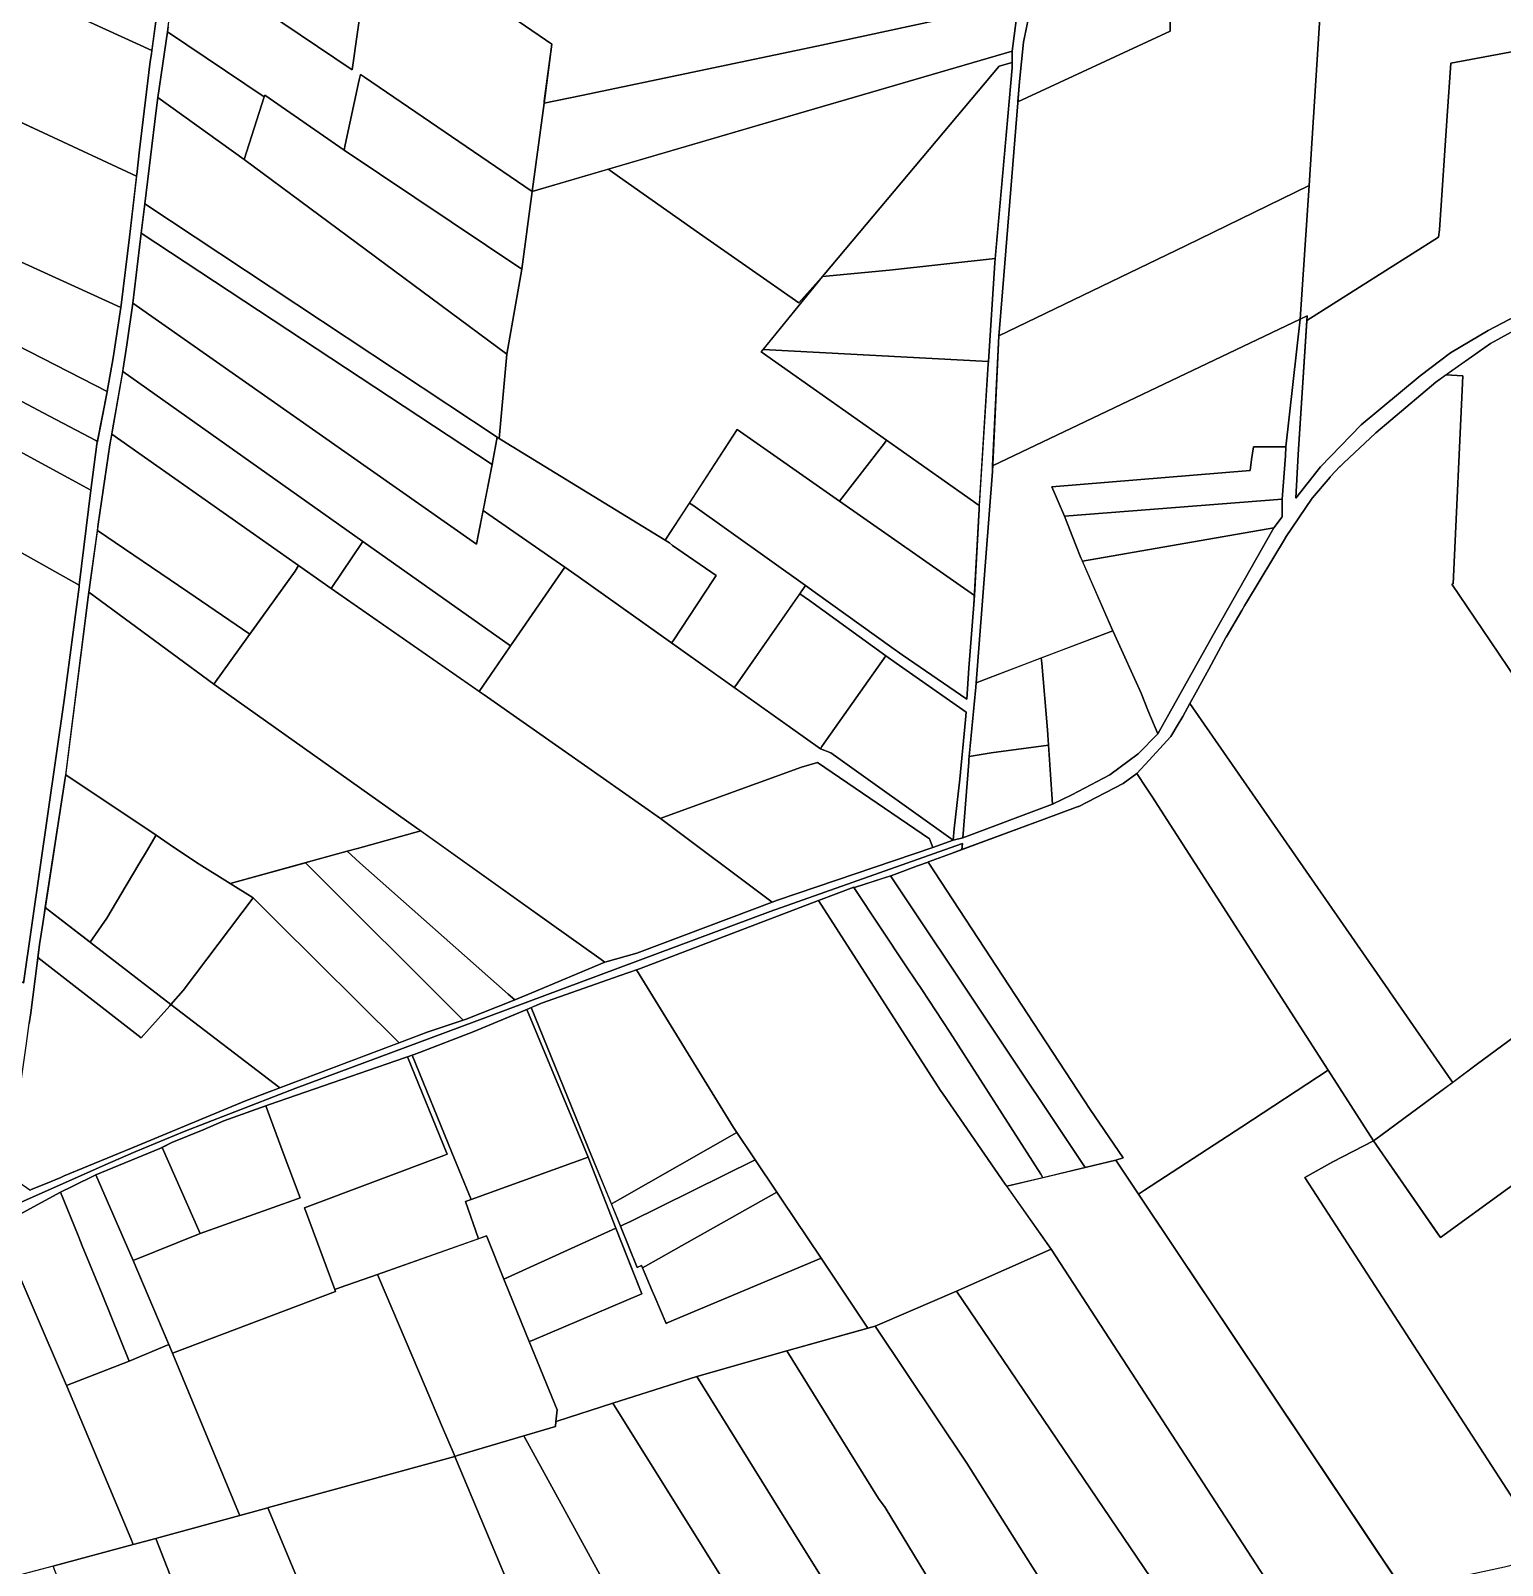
# Model space of a CAD drawing. Header units: metres. Extents: x 3 to 1005126, y 39 to 4383651.
# Drawn here: x 492503 to 493134, y 4372196 to 4372854 of the extents above; entities that cross this region are included whole.
import ezdxf

# ---------------------------------------------------------------- set-up
doc = ezdxf.new("R2010")
doc.units = ezdxf.units.M
doc.header["$MEASUREMENT"] = 0
doc.layers.add('TM_Llucmajor', color=7, linetype='Continuous')

msp = doc.modelspace()

# ---------------------------------------------------------------- linework, layer by layer
at = {"layer": 'TM_Llucmajor', "linetype": 'Continuous', "flags": 128}
for points in [[(493166.77, 4372849.85), (493112.36, 4372839.67), (493110.83, 4372817.16), (493107.48, 4372768.17), (493107.09, 4372765.01), (493050.59, 4372729.36), (493050.71, 4372731.37), (493047.75, 4372729.9), (493051.6, 4372787.22), (493053.45, 4372816.46), (493057.73, 4372883.91), (493060.17, 4372922.24), (493061.82, 4372952.52), (493062.1, 4372965.94), (493066.02, 4372968.91), (493088.25, 4372983.32), (493088.25, 4372983.32), (493089.02, 4372983.82), (493106.04, 4372973.77), (493145.15, 4372950.68)], [(492500.39, 4372445.23), (492517.9, 4372566.59), (492524.21, 4372615.16), (492524.29, 4372615.83), (492529.21, 4372656.59), (492531.88, 4372676.36), (492531.96, 4372676.96), (492536.22, 4372698.7), (492536.26, 4372698.94), (492538.81, 4372713.34), (492542.19, 4372734.97), (492542.34, 4372735.94), (492545.86, 4372765.04), (492548.94, 4372791.97), (492550.14, 4372802.54), (492554.76, 4372840.35), (492555.22, 4372843.72), (492557.84, 4372862.76)], [(492932.5, 4372864.82), (492929.08, 4372848.63), (492927.41, 4372831.87), (492926.68, 4372822.66), (492920.78, 4372748.65), (492918.86, 4372725.88), (492918.63, 4372722.8), (492915.8, 4372664.65), (492912.98, 4372627.72), (492908.77, 4372572.05), (492905.76, 4372541.05), (492905.71, 4372540.02), (492903.14, 4372507.57), (492899.01, 4372506.52), (492899.39, 4372511.43), (492901.8, 4372532.61), (492904.34, 4372558.16), (492904.54, 4372561.38), (492874.57, 4372582.48), (492870.17, 4372585.57), (492837.33, 4372609.24), (492833.27, 4372612.17), (492835.72, 4372615.67), (492839.83, 4372612.71), (492872.64, 4372589.07), (492877.06, 4372586.03), (492904.87, 4372566.92), (492905.67, 4372580.32), (492907.88, 4372607.57), (492910.1, 4372648.47), (492914, 4372710.69), (492914.1, 4372711.75), (492916.83, 4372754.08), (492924.22, 4372837.68), (492924.22, 4372838.94), (492924.22, 4372839.92), (492924.22, 4372844.83), (492927.07, 4372865.63)], [(492562.41, 4372855.24), (492562.11, 4372853.18), (492557.93, 4372824.94), (492557.25, 4372819.4), (492552.44, 4372779.41), (492550.9, 4372766.74), (492547.29, 4372736.77), (492544.68, 4372718.94), (492543.2, 4372708.8), (492538.62, 4372682.5), (492537.48, 4372675.98), (492532.48, 4372641.94), (492528.14, 4372610.76), (492518.29, 4372533.03), (492509.22, 4372474.44), (492507.66, 4372464.37), (492507.45, 4372462.85), (492506.26, 4372453.71), (492503.5, 4372432.42), (492502.87, 4372427.96)], [(493143.31, 4372732.85), (493128.43, 4372725.01), (493112.24, 4372715.46), (493099.29, 4372705.66), (493073.87, 4372684.61), (493056.47, 4372666.64), (493045.95, 4372653.15), (493046.94, 4372671.81), (493050.59, 4372729.36), (493107.09, 4372765.01), (493107.48, 4372768.17), (493107.48, 4372768.17), (493110.83, 4372817.16), (493112.36, 4372839.67), (493166.77, 4372849.85)], [(493150.11, 4372730.96), (493132.51, 4372721.14), (493129.44, 4372719.45), (493105.93, 4372702.92), (493080.18, 4372681.14), (493080.06, 4372681.03), (493066.51, 4372668.35), (493064.88, 4372666.8), (493064.8, 4372666.72), (493060.79, 4372662.38), (493060.61, 4372662.15), (493053.03, 4372653.28), (493052.89, 4372653.12), (493041.49, 4372636.23), (493041.42, 4372636.13), (493024.73, 4372608.42), (493024.06, 4372607.28), (493022.72, 4372605), (493015.99, 4372593.58), (493015.89, 4372593.35), (493008.54, 4372579.88), (493003.14, 4372569.95), (493000.52, 4372565.15), (492997.43, 4372559.47), (492997.07, 4372558.81), (492995.52, 4372556.31), (492992.3, 4372551.01), (492992.17, 4372550.84), (492983.04, 4372540.84), (492977.72, 4372535.1), (492971.94, 4372530.82), (492971.82, 4372530.77), (492952.82, 4372520.99), (492952.6, 4372520.92), (492938.07, 4372515.55), (492902.74, 4372502.47), (492902.95, 4372505.14), (492902.57, 4372505), (492820.49, 4372475.98), (492699.8, 4372430.97), (492617.21, 4372400.11), (492569.28, 4372381.54), (492548.6, 4372373.07), (492537.75, 4372368.27), (492491.75, 4372347.91)], [(492503.12, 4372356.42), (492503.5, 4372356.57), (492503.72, 4372356.66), (492509.86, 4372359.21), (492516.38, 4372361.91), (492517.86, 4372362.52), (492549.17, 4372375.49), (492595.61, 4372394.73), (492605.74, 4372398.57), (492673.52, 4372424.19), (492690.17, 4372429.76), (492710.82, 4372437.94), (492718.41, 4372441.11), (492749.64, 4372454.2), (492763.34, 4372458.08), (492823.65, 4372480.78), (492890.34, 4372503.32), (492899.01, 4372506.52), (492903.14, 4372507.57), (492941.59, 4372521.98), (492949.93, 4372525.95), (492966.12, 4372534.53), (492978.35, 4372543.6), (492986.68, 4372552.18), (493011.57, 4372596.62), (493036.48, 4372640.38), (493040, 4372645.12), (493040, 4372652.69), (493041.45, 4372671.24), (493041.6, 4372675.23), (493047.75, 4372729.9), (493050.71, 4372731.37), (493046.94, 4372671.81), (493045.95, 4372653.15), (493056.47, 4372666.64), (493073.87, 4372684.61), (493099.29, 4372705.66), (493112.24, 4372715.46), (493128.43, 4372725.01), (493143.31, 4372732.85)], [(493187.92, 4372457.98), (493123.29, 4372410.14), (493113.16, 4372402.65), (493112.36, 4372403.8), (493086.25, 4372441.47), (493085.62, 4372442.38), (493000.52, 4372565.15), (493003.14, 4372569.95), (493008.54, 4372579.88), (493015.89, 4372593.35), (493015.99, 4372593.58), (493022.72, 4372605), (493024.06, 4372607.28), (493024.73, 4372608.42), (493041.42, 4372636.13), (493041.49, 4372636.23), (493052.89, 4372653.12), (493053.03, 4372653.28), (493060.61, 4372662.15), (493060.79, 4372662.38), (493064.8, 4372666.72), (493064.88, 4372666.8), (493066.51, 4372668.35), (493080.06, 4372681.03), (493080.18, 4372681.14), (493105.93, 4372702.92), (493110.28, 4372705.97), (493117.51, 4372705.64), (493113.4, 4372616.48), (493112.86, 4372616.25), (493129.24, 4372591.94), (493140.79, 4372574.8)], [(492491.75, 4372347.91), (492537.75, 4372368.27), (492548.6, 4372373.07), (492569.28, 4372381.54), (492617.21, 4372400.11), (492699.8, 4372430.97), (492820.49, 4372475.98), (492902.57, 4372505), (492902.95, 4372505.14), (492902.74, 4372502.47), (492897.9, 4372500.68), (492888.46, 4372497.19), (492888.28, 4372497.12), (492883.69, 4372495.44), (492873.85, 4372491.79), (492873.13, 4372491.57), (492872.94, 4372491.51), (492872.63, 4372491.41), (492856.72, 4372486.28), (492856.43, 4372486.17), (492856.35, 4372486.3), (492841.22, 4372480.62), (492764.45, 4372451.39), (492755.78, 4372448.36), (492750.87, 4372446.64), (492722.51, 4372436.63), (492717.19, 4372434.4), (492693.19, 4372424.34), (492670.22, 4372415.5), (492667.83, 4372414.61), (492605.94, 4372393.16), (492586.31, 4372386.23), (492577.49, 4372382.34), (492564.05, 4372376.92), (492558.87, 4372374.25), (492531.39, 4372363.03), (492521.26, 4372358.02), (492516.24, 4372355.57), (492491.86, 4372342.3)], [(493154.85, 4372199.73), (493049.79, 4372361.86), (493061.78, 4372368.53), (493079.27, 4372377.57), (493107.92, 4372336.09), (493107.92, 4372336.09), (493165.44, 4372377.92)]]:
    msp.add_lwpolyline(points, dxfattribs=at)
for points in [[(492461.8, 4372831.78), (492419.95, 4372851.29), (492383.75, 4372868.17), (492382.9, 4372868.57), (492383.26, 4372869.72), (492395.06, 4372907.02), (492408.08, 4372948.21), (492410.13, 4372947.26), (492559.82, 4372877.15), (492557.84, 4372862.76), (492555.41, 4372845.08), (492484.59, 4372877.58), (492483.45, 4372874.81), (492465.11, 4372830.24), (492461.8, 4372831.78)], [(492641.38, 4372836.76), (492566.6, 4372887.31), (492566.87, 4372889.21), (492567.23, 4372891.83), (492571.49, 4372922.48), (492575.59, 4372951.93), (492650.25, 4372900.55), (492641.38, 4372836.76)], [(492654.58, 4372926.06), (492655.11, 4372930.27), (492655.27, 4372930.16), (492730.67, 4372876.82), (492730.9, 4372876.66), (492729.15, 4372863.38), (492834.45, 4372877.96), (492852.74, 4372879.85), (492935.77, 4372891.12), (492931.99, 4372876.15), (492929.47, 4372866.15), (492927.07, 4372865.63), (492922.93, 4372864.74), (492840.53, 4372846.96), (492739.65, 4372825.88), (492723.58, 4372822.52), (492723.7, 4372823.39), (492726.96, 4372847.76), (492687.6, 4372874.84), (492650.25, 4372900.55), (492651.48, 4372907.83), (492654.58, 4372926.06)], [(492992.07, 4372853.42), (492992.39, 4372889.34), (492997.63, 4372891.99), (493036.71, 4372911.69), (493060.17, 4372922.24), (493057.89, 4372886.35), (493057.73, 4372883.91), (493053.45, 4372816.46), (493051.6, 4372787.22), (492998.6, 4372761.37), (492918.63, 4372722.8), (492918.86, 4372725.88), (492920.78, 4372748.65), (492926.68, 4372822.66), (492926.71, 4372823.11), (492992.07, 4372853.42)], [(492603.63, 4372825.17), (492562.11, 4372853.18), (492562.41, 4372855.24), (492566.6, 4372887.31), (492641.38, 4372836.76), (492650.25, 4372900.55), (492687.6, 4372874.84), (492726.96, 4372847.76), (492723.58, 4372822.52), (492718.5, 4372784.62), (492646.65, 4372833.64), (492644.85, 4372834.87), (492644.33, 4372832.48), (492638.33, 4372804.61), (492637.85, 4372802.35), (492603.87, 4372825.91), (492603.63, 4372825.17)], [(492926.71, 4372823.11), (492927.41, 4372831.87), (492929.08, 4372848.63), (492931.71, 4372861.11), (492992.39, 4372889.34), (492992.07, 4372853.42), (492926.71, 4372823.11)], [(492483.45, 4372874.81), (492484.59, 4372877.58), (492555.41, 4372845.08), (492555.22, 4372843.72), (492554.76, 4372840.35), (492550.14, 4372802.54), (492548.94, 4372791.97), (492548.85, 4372791.19), (492509, 4372809.77), (492465.11, 4372830.24), (492483.45, 4372874.81)], [(492927.07, 4372865.63), (492924.22, 4372844.83), (492832.71, 4372818.05), (492718.5, 4372784.62), (492723.58, 4372822.52), (492739.65, 4372825.88), (492840.53, 4372846.96), (492922.93, 4372864.74), (492927.07, 4372865.63)], [(492595, 4372798.42), (492557.93, 4372824.94), (492562.11, 4372853.18), (492603.63, 4372825.17), (492595, 4372798.42)], [(492924.22, 4372839.92), (492918.65, 4372838.43), (492843.69, 4372749.04), (492832.8, 4372736.86), (492790.27, 4372766.7), (492755.9, 4372790.82), (492751.91, 4372793.61), (492751.13, 4372794.17), (492832.71, 4372818.05), (492924.22, 4372844.83), (492924.22, 4372839.92)], [(492714.04, 4372751.34), (492637.85, 4372802.35), (492638.33, 4372804.61), (492644.33, 4372832.48), (492644.85, 4372834.87), (492646.65, 4372833.64), (492718.5, 4372784.62), (492714.04, 4372751.34)], [(492843.69, 4372749.04), (492918.65, 4372838.43), (492924.22, 4372839.92), (492924.22, 4372838.94), (492924.22, 4372837.68), (492916.99, 4372755.94), (492871.76, 4372750.97), (492842.9, 4372748.15), (492843.69, 4372749.04)], [(492704.31, 4372678.67), (492552.44, 4372779.41), (492557.25, 4372819.4), (492557.93, 4372824.94), (492595, 4372798.42), (492707.64, 4372714.87), (492704.31, 4372678.67)], [(492707.64, 4372714.87), (492595, 4372798.42), (492603.63, 4372825.17), (492603.87, 4372825.91), (492637.85, 4372802.35), (492714.04, 4372751.34), (492707.64, 4372714.87)], [(492548.85, 4372791.19), (492545.86, 4372765.04), (492542.34, 4372735.94), (492542.19, 4372734.97), (492487.83, 4372759.62), (492467.09, 4372769.01), (492470.45, 4372776.03), (492472.42, 4372779.98), (492491.3, 4372817.66), (492491.45, 4372817.96), (492509, 4372809.77), (492548.85, 4372791.19)], [(492536.26, 4372698.94), (492385.96, 4372776), (492386.94, 4372777.86), (492402.45, 4372812.97), (492441.02, 4372792.02), (492470.45, 4372776.03), (492467.09, 4372769.01), (492487.83, 4372759.62), (492542.19, 4372734.97), (492538.81, 4372713.34), (492536.26, 4372698.94)], [(492816.61, 4372715.86), (492870.44, 4372678), (492869.53, 4372676.72), (492850.19, 4372651.86), (492806.39, 4372682.62), (492775.52, 4372635.12), (492707.33, 4372676.82), (492704.31, 4372678.67), (492707.64, 4372714.87), (492714.04, 4372751.34), (492718.5, 4372784.62), (492751.13, 4372794.17), (492751.91, 4372793.61), (492755.9, 4372790.82), (492790.27, 4372766.7), (492832.8, 4372736.86), (492842.9, 4372748.15), (492816.61, 4372715.86)], [(493047.75, 4372729.9), (492915.91, 4372666.95), (492918.63, 4372722.8), (492998.6, 4372761.37), (493051.6, 4372787.22), (493047.75, 4372729.9)], [(492369.07, 4372704.74), (492353.58, 4372713.84), (492363.64, 4372733.54), (492385.96, 4372776), (492536.26, 4372698.94), (492536.22, 4372698.7), (492532.07, 4372677.51), (492531.4, 4372677.87), (492508.86, 4372689.81), (492464.09, 4372713.51), (492460.99, 4372715.15), (492436.37, 4372665.19), (492369.07, 4372704.74)], [(492701.32, 4372667.65), (492550.9, 4372766.74), (492552.44, 4372779.41), (492703.43, 4372679.25), (492701.32, 4372667.65)], [(492547.29, 4372736.77), (492550.9, 4372766.74), (492701.32, 4372667.65), (492695.38, 4372637.22), (492694.63, 4372633.38), (492547.29, 4372736.77)], [(492914.1, 4372711.75), (492817.5, 4372716.95), (492842.9, 4372748.15), (492871.76, 4372750.97), (492916.99, 4372755.94), (492916.83, 4372754.08), (492914.1, 4372711.75)], [(493214.14, 4372650.73), (493230.27, 4372616.06), (493229.02, 4372615.39), (493142.06, 4372572.58), (493140.79, 4372574.8), (493129.24, 4372591.94), (493112.86, 4372616.25), (493113.4, 4372616.48), (493117.51, 4372705.64), (493110.28, 4372705.97), (493129.44, 4372719.45), (493132.51, 4372721.14), (493150.11, 4372730.96), (493161.3, 4372737.2), (493167.21, 4372742.68), (493173.28, 4372738.12), (493171.74, 4372632.23), (493213.63, 4372652.02), (493214.14, 4372650.73)], [(492543.2, 4372708.8), (492544.68, 4372718.94), (492547.29, 4372736.77), (492694.63, 4372633.38), (492695.38, 4372637.22), (492697.47, 4372647.91), (492699.95, 4372646.11), (492732.49, 4372623.62), (492710.18, 4372591.21), (492709.18, 4372589.77), (492645.89, 4372634.57), (492542.97, 4372707.46), (492543.2, 4372708.8)], [(492915.8, 4372664.65), (492915.91, 4372666.95), (493047.75, 4372729.9), (493041.6, 4372675.23), (493027.77, 4372675.19), (493026.92, 4372669.74), (493026.36, 4372664.97), (492941.25, 4372657.99), (492946.69, 4372645.45), (492951.61, 4372633.02), (492953.79, 4372627.53), (492966.91, 4372597.53), (492967.44, 4372596.33), (492908.92, 4372574.01), (492912.98, 4372627.72), (492915.8, 4372664.65)], [(492910.2, 4372650.03), (492816.61, 4372715.86), (492817.5, 4372716.95), (492914.1, 4372711.75), (492914, 4372710.69), (492910.2, 4372650.03)], [(492531.4, 4372677.87), (492532.07, 4372677.51), (492531.96, 4372676.96), (492531.88, 4372676.36), (492529.21, 4372656.59), (492470.76, 4372688.33), (492455.92, 4372697.04), (492452.92, 4372698.77), (492460.99, 4372715.15), (492464.09, 4372713.51), (492508.86, 4372689.81), (492531.4, 4372677.87)], [(492645.89, 4372634.57), (492632.36, 4372614.48), (492538.3, 4372680.67), (492538.62, 4372682.5), (492542.97, 4372707.46), (492645.89, 4372634.57)], [(492524.29, 4372615.83), (492436.37, 4372665.19), (492452.92, 4372698.77), (492455.92, 4372697.04), (492470.76, 4372688.33), (492529.21, 4372656.59), (492524.29, 4372615.83)], [(492570.91, 4372613.01), (492532.11, 4372639.3), (492532.48, 4372641.94), (492537.48, 4372675.98), (492538.3, 4372680.67), (492618.35, 4372624.34), (492616.87, 4372621.89), (492597.48, 4372594.82), (492570.91, 4372613.01)], [(492701.32, 4372667.65), (492703.43, 4372679.25), (492704.31, 4372678.67), (492707.33, 4372676.82), (492777.34, 4372634.01), (492778.68, 4372632.9), (492797.35, 4372619.98), (492796.26, 4372618.31), (492779, 4372592), (492778.27, 4372591.08), (492738.23, 4372619.53), (492732.49, 4372623.62), (492699.95, 4372646.11), (492697.47, 4372647.91), (492701.32, 4372667.65)], [(492905.67, 4372580.32), (492904.87, 4372566.92), (492877.06, 4372586.03), (492872.64, 4372589.07), (492839.83, 4372612.71), (492835.72, 4372615.67), (492787.39, 4372650.17), (492785.89, 4372651.08), (492806.39, 4372682.62), (492850.19, 4372651.86), (492908.09, 4372611.45), (492907.88, 4372607.57), (492905.67, 4372580.32)], [(492869.53, 4372676.72), (492870.44, 4372678), (492910.2, 4372650.03), (492910.1, 4372648.47), (492908.09, 4372611.45), (492850.19, 4372651.86), (492869.53, 4372676.72)], [(493040, 4372652.69), (493021.75, 4372651.27), (492946.69, 4372645.45), (492941.25, 4372657.99), (493026.36, 4372664.97), (493026.92, 4372669.74), (493027.77, 4372675.19), (493041.6, 4372675.23), (493041.45, 4372671.24), (493040, 4372652.69)], [(492500.39, 4372445.23), (492475.51, 4372462.96), (492475.26, 4372463.13), (492471.37, 4372465.91), (492461.56, 4372472.9), (492458.8, 4372474.86), (492445.68, 4372484.21), (492434.25, 4372492.36), (492431.42, 4372494.37), (492427.16, 4372497.41), (492427.17, 4372497.57), (492432.06, 4372587.97), (492436.13, 4372664.71), (492436.37, 4372665.19), (492524.29, 4372615.83), (492524.21, 4372615.16), (492517.9, 4372566.59), (492500.39, 4372445.23)], [(492805.81, 4372572.89), (492805.13, 4372571.98), (492778.27, 4372591.08), (492779, 4372592), (492796.26, 4372618.31), (492797.35, 4372619.98), (492778.68, 4372632.9), (492777.34, 4372634.01), (492775.52, 4372635.12), (492785.89, 4372651.08), (492787.39, 4372650.17), (492835.72, 4372615.67), (492807.49, 4372575.33), (492805.81, 4372572.89)], [(493036.48, 4372640.38), (492954.38, 4372626.18), (492953.79, 4372627.53), (492951.61, 4372633.02), (492946.69, 4372645.45), (493021.75, 4372651.27), (493040, 4372652.69), (493040, 4372645.12), (493036.48, 4372640.38)], [(492582.01, 4372573.38), (492528.42, 4372612.8), (492532.11, 4372639.3), (492570.91, 4372613.01), (492597.48, 4372594.82), (492596.64, 4372593.64), (492582.01, 4372573.38)], [(493036.48, 4372640.38), (493011.57, 4372596.62), (492986.68, 4372552.18), (492982.48, 4372562.25), (492979.66, 4372569.55), (492968.25, 4372594.46), (492966.91, 4372597.53), (492954.38, 4372626.18), (493036.48, 4372640.38)], [(492709.18, 4372589.77), (492695.73, 4372570.27), (492632.36, 4372614.48), (492645.89, 4372634.57), (492709.18, 4372589.77)], [(492821.41, 4372479.94), (492763.34, 4372458.08), (492749.64, 4372454.2), (492747.07, 4372456.03), (492726.72, 4372470.54), (492668.98, 4372511.69), (492584.06, 4372571.92), (492582.01, 4372573.38), (492596.64, 4372593.64), (492616.87, 4372621.89), (492618.35, 4372624.34), (492632.36, 4372614.48), (492697.86, 4372568.78), (492732.78, 4372544.33), (492773.5, 4372515.86), (492821.41, 4372479.94)], [(492846.52, 4372543.9), (492899.01, 4372506.52), (492890.34, 4372503.32), (492888.88, 4372507.06), (492840.83, 4372539.79), (492833.98, 4372537.75), (492774.46, 4372516.21), (492773.5, 4372515.86), (492732.78, 4372544.33), (492697.86, 4372568.78), (492695.73, 4372570.27), (492710.18, 4372591.21), (492732.49, 4372623.62), (492738.23, 4372619.53), (492842.1, 4372545.71), (492846.52, 4372543.9)], [(492582.01, 4372573.38), (492584.06, 4372571.92), (492668.98, 4372511.69), (492670.71, 4372510.46), (492643.67, 4372503.01), (492639.12, 4372501.75), (492622.64, 4372497.21), (492590.59, 4372488.37), (492589.05, 4372487.94), (492574.56, 4372496.96), (492563.28, 4372504.53), (492562.79, 4372504.86), (492557.21, 4372508.6), (492518.48, 4372534.56), (492528.14, 4372610.76), (492528.42, 4372612.8), (492582.01, 4372573.38)], [(492805.81, 4372572.89), (492807.49, 4372575.33), (492833.27, 4372612.17), (492837.33, 4372609.24), (492870.17, 4372585.57), (492844.73, 4372549.58), (492842.65, 4372546.65), (492842.1, 4372545.71), (492805.13, 4372571.98), (492805.81, 4372572.89)], [(492939.4, 4372553.84), (492936.94, 4372582.47), (492936.77, 4372584.63), (492967.44, 4372596.33), (492968.25, 4372594.46), (492979.66, 4372569.55), (492982.48, 4372562.25), (492986.68, 4372552.18), (492978.35, 4372543.6), (492966.12, 4372534.53), (492949.93, 4372525.95), (492941.59, 4372521.98), (492939.4, 4372553.84)], [(492842.65, 4372546.65), (492844.73, 4372549.58), (492870.17, 4372585.57), (492874.57, 4372582.48), (492904.54, 4372561.38), (492904.34, 4372558.16), (492901.8, 4372532.61), (492899.39, 4372511.43), (492899.01, 4372506.52), (492846.52, 4372543.9), (492842.1, 4372545.71), (492842.65, 4372546.65)], [(492939.86, 4372547.22), (492915.31, 4372543.96), (492905.89, 4372542.36), (492908.77, 4372572.05), (492908.92, 4372574.01), (492936.77, 4372584.63), (492936.94, 4372582.47), (492939.4, 4372553.84), (492939.86, 4372547.22)], [(493082.36, 4372379.85), (493079.27, 4372377.57), (493059.75, 4372407.84), (492984.24, 4372525.33), (492981.88, 4372528.81), (492977.72, 4372535.1), (492983.04, 4372540.84), (492992.17, 4372550.84), (492992.3, 4372551.01), (492995.52, 4372556.31), (492997.07, 4372558.81), (492997.43, 4372559.47), (493000.52, 4372565.15), (493085.62, 4372442.38), (493086.25, 4372441.47), (493112.36, 4372403.8), (493113.16, 4372402.65), (493108.07, 4372398.88), (493082.36, 4372379.85)], [(492905.71, 4372540.02), (492905.76, 4372541.05), (492905.89, 4372542.36), (492915.31, 4372543.96), (492939.86, 4372547.22), (492941.59, 4372521.98), (492903.14, 4372507.57), (492905.71, 4372540.02)], [(492774.46, 4372516.21), (492833.98, 4372537.75), (492840.83, 4372539.79), (492888.88, 4372507.06), (492890.34, 4372503.32), (492823.65, 4372480.78), (492821.41, 4372479.94), (492773.5, 4372515.86), (492774.46, 4372516.21)], [(492518.29, 4372533.03), (492518.48, 4372534.56), (492557.21, 4372508.6), (492557.12, 4372508.45), (492554.52, 4372504.05), (492553.09, 4372501.64), (492550.27, 4372496.88), (492544.44, 4372487.06), (492536.13, 4372473.04), (492528.92, 4372462.78), (492509.71, 4372477.61), (492518.29, 4372533.03)], [(492957.72, 4372391.01), (492888.28, 4372497.12), (492888.46, 4372497.19), (492897.9, 4372500.68), (492938.07, 4372515.55), (492952.6, 4372520.92), (492952.82, 4372520.99), (492971.82, 4372530.77), (492971.94, 4372530.82), (492977.72, 4372535.1), (492981.88, 4372528.81), (492984.24, 4372525.33), (493059.75, 4372407.84), (493022.76, 4372383.66), (492981.04, 4372356.39), (492978.45, 4372354.69), (492968.69, 4372369.29), (492971.92, 4372370.37), (492957.72, 4372391.01)], [(492557.12, 4372508.45), (492557.21, 4372508.6), (492562.79, 4372504.86), (492563.28, 4372504.53), (492574.56, 4372496.96), (492589.05, 4372487.94), (492598.81, 4372481.86), (492568.86, 4372442), (492563.56, 4372436.03), (492530.4, 4372461.63), (492528.92, 4372462.78), (492536.13, 4372473.04), (492544.44, 4372487.06), (492550.27, 4372496.88), (492553.09, 4372501.64), (492554.52, 4372504.05), (492557.12, 4372508.45)], [(492708.22, 4372440.47), (492644.65, 4372496.85), (492639.12, 4372501.75), (492643.67, 4372503.01), (492670.71, 4372510.46), (492726.72, 4372470.54), (492747.07, 4372456.03), (492749.64, 4372454.2), (492718.41, 4372441.11), (492710.99, 4372438.01), (492708.22, 4372440.47)], [(492622.64, 4372497.21), (492639.12, 4372501.75), (492644.65, 4372496.85), (492708.22, 4372440.47), (492710.99, 4372438.01), (492710.82, 4372437.94), (492690.17, 4372429.76), (492688.89, 4372429.33), (492621.29, 4372496.84), (492622.64, 4372497.21)], [(492688.89, 4372429.33), (492673.52, 4372424.19), (492661.43, 4372419.62), (492609.04, 4372471.69), (492598.81, 4372481.86), (492589.05, 4372487.94), (492590.59, 4372488.37), (492621.29, 4372496.84), (492688.89, 4372429.33)], [(492957.72, 4372391.01), (492971.92, 4372370.37), (492968.69, 4372369.29), (492955.56, 4372366.15), (492954.72, 4372367.47), (492872.09, 4372491.24), (492872.63, 4372491.41), (492872.94, 4372491.51), (492873.13, 4372491.57), (492873.85, 4372491.79), (492883.69, 4372495.44), (492888.28, 4372497.12), (492957.72, 4372391.01)], [(492936.6, 4372363.29), (492937.39, 4372361.8), (492921.95, 4372358.11), (492921.3, 4372359.03), (492894.68, 4372397.57), (492893.61, 4372399.23), (492841.22, 4372480.62), (492856.35, 4372486.3), (492856.43, 4372486.17), (492879.02, 4372452.2), (492882.8, 4372446.52), (492885.5, 4372442.46), (492897.62, 4372424.24), (492936.6, 4372363.29)], [(492954.72, 4372367.47), (492955.56, 4372366.15), (492937.39, 4372361.8), (492936.6, 4372363.29), (492897.62, 4372424.24), (492885.5, 4372442.46), (492882.8, 4372446.52), (492879.02, 4372452.2), (492856.43, 4372486.17), (492856.72, 4372486.28), (492872.09, 4372491.24), (492954.72, 4372367.47)], [(492609.04, 4372471.69), (492661.43, 4372419.62), (492658.02, 4372418.33), (492610.24, 4372400.27), (492563.56, 4372436.03), (492568.86, 4372442), (492598.81, 4372481.86), (492609.04, 4372471.69)], [(492865.55, 4372298.15), (492862.38, 4372297.26), (492842.35, 4372327.3), (492825.4, 4372352.63), (492823.4, 4372355.62), (492814.12, 4372369.49), (492804.85, 4372383.33), (492763.28, 4372450.98), (492764.45, 4372451.39), (492841.22, 4372480.62), (492893.61, 4372399.23), (492894.68, 4372397.57), (492921.3, 4372359.03), (492940.94, 4372331.17), (492900.36, 4372313.14), (492880.82, 4372304.73), (492865.55, 4372298.15)], [(492509.22, 4372474.44), (492509.71, 4372477.61), (492530.4, 4372461.63), (492563.56, 4372436.03), (492563.09, 4372435.5), (492554.48, 4372425.8), (492550.89, 4372421.75), (492506.58, 4372456.21), (492507.45, 4372462.85), (492507.66, 4372464.37), (492509.22, 4372474.44)], [(493165.44, 4372377.92), (493107.92, 4372336.09), (493107.13, 4372337.23), (493079.27, 4372377.57), (493082.36, 4372379.85), (493108.07, 4372398.88), (493123.29, 4372410.14), (493187.92, 4372457.98), (493201.78, 4372468.23), (493204.53, 4372470.27), (493204.99, 4372469.57), (493232.98, 4372427.04), (493165.44, 4372377.92)], [(492563.09, 4372435.5), (492563.56, 4372436.03), (492610.24, 4372400.27), (492609.53, 4372400), (492605.74, 4372398.57), (492595.61, 4372394.73), (492549.17, 4372375.49), (492517.86, 4372362.52), (492516.38, 4372361.91), (492509.86, 4372359.21), (492503.72, 4372356.66), (492503.5, 4372356.57), (492503.12, 4372356.42), (492493.72, 4372363.07), (492501.65, 4372419.32), (492502.87, 4372427.96), (492503.5, 4372432.42), (492506.26, 4372453.71), (492506.58, 4372456.21), (492550.89, 4372421.75), (492554.48, 4372425.8), (492563.09, 4372435.5)], [(492719.56, 4372435.39), (492722.51, 4372436.63), (492750.87, 4372446.64), (492755.78, 4372448.36), (492763.28, 4372450.98), (492804.85, 4372383.33), (492806.26, 4372381.22), (492756.12, 4372352.53), (492754.12, 4372351.38), (492752.46, 4372350.54), (492744, 4372371.22), (492718.03, 4372434.75), (492719.56, 4372435.39)], [(492667.83, 4372414.61), (492670.22, 4372415.5), (492693.19, 4372424.34), (492716.16, 4372433.97), (492740.46, 4372375.42), (492742.44, 4372370.65), (492692.36, 4372352.45), (492684.1, 4372372.65), (492667.05, 4372414.34), (492667.83, 4372414.61)], [(492763.58, 4372323.33), (492765.35, 4372324.08), (492769.94, 4372313.3), (492771.07, 4372310.65), (492775.88, 4372299.34), (492776.33, 4372299.54), (492842.35, 4372327.3), (492862.38, 4372297.26), (492827.74, 4372287.51), (492789.08, 4372276.53), (492753.02, 4372265.07), (492729.16, 4372257.36), (492728.66, 4372257.2), (492728.77, 4372258.34), (492729.15, 4372262.25), (492717.23, 4372291.54), (492718.51, 4372292), (492765.58, 4372311.93), (492761.4, 4372322.39), (492754.31, 4372340.1), (492742.44, 4372370.65), (492740.46, 4372375.42), (492716.16, 4372433.97), (492717.19, 4372434.4), (492718.03, 4372434.75), (492744, 4372371.22), (492756.35, 4372341.03), (492763.58, 4372323.33)], [(492547.36, 4372326.29), (492576.1, 4372337.81), (492617.82, 4372352.78), (492618.99, 4372353.11), (492611.74, 4372372.51), (492604.27, 4372392.57), (492605.94, 4372393.16), (492663.76, 4372413.2), (492665.1, 4372413.67), (492682.1, 4372371.9), (492680.62, 4372371.34), (492620.88, 4372348.89), (492633.82, 4372313.87), (492634.16, 4372312.96), (492564.22, 4372286.57), (492547.36, 4372326.29)], [(492665.1, 4372413.67), (492667.05, 4372414.34), (492684.1, 4372372.65), (492692.36, 4372352.45), (492689.89, 4372351.59), (492695.43, 4372335.64), (492652.11, 4372320.33), (492636.14, 4372314.69), (492633.82, 4372313.87), (492620.88, 4372348.89), (492680.62, 4372371.34), (492682.1, 4372371.9), (492665.1, 4372413.67)], [(493079.27, 4372377.57), (493061.78, 4372368.53), (493049.79, 4372361.86), (493154.85, 4372199.73), (493135.39, 4372194.79), (493091.64, 4372185.36), (492978.45, 4372354.69), (492981.04, 4372356.39), (493022.76, 4372383.66), (493059.75, 4372407.84), (493079.27, 4372377.57)], [(492576.1, 4372337.81), (492559.82, 4372374.74), (492564.05, 4372376.92), (492577.49, 4372382.34), (492586.31, 4372386.23), (492604.27, 4372392.57), (492611.74, 4372372.51), (492618.99, 4372353.11), (492617.82, 4372352.78), (492576.1, 4372337.81)], [(492754.12, 4372351.38), (492756.12, 4372352.53), (492806.26, 4372381.22), (492814.12, 4372369.49), (492760.43, 4372342.88), (492758.05, 4372341.8), (492756.35, 4372341.03), (492752.46, 4372350.54), (492754.12, 4372351.38)], [(492547.36, 4372326.29), (492531.39, 4372363.03), (492558.87, 4372374.25), (492559.82, 4372374.74), (492576.1, 4372337.81), (492547.36, 4372326.29)], [(492692.36, 4372352.45), (492742.44, 4372370.65), (492754.31, 4372340.1), (492706.35, 4372318.31), (492699.35, 4372335.87), (492698.93, 4372336.88), (492695.43, 4372335.64), (492689.89, 4372351.59), (492692.36, 4372352.45)], [(492758.05, 4372341.8), (492760.43, 4372342.88), (492814.12, 4372369.49), (492823.4, 4372355.62), (492788.09, 4372335.79), (492767.08, 4372323.81), (492765.76, 4372323.12), (492765.35, 4372324.08), (492763.58, 4372323.33), (492756.35, 4372341.03), (492758.05, 4372341.8)], [(492968.69, 4372369.29), (492978.45, 4372354.69), (493091.86, 4372185.02), (493044.21, 4372172.56), (492940.94, 4372331.17), (492921.95, 4372358.11), (492968.69, 4372369.29)], [(492545.76, 4372283.12), (492534.06, 4372311.84), (492528.71, 4372324.96), (492525.61, 4372332.57), (492524.86, 4372334.4), (492523.78, 4372337.07), (492516.24, 4372355.57), (492521.26, 4372358.02), (492531.39, 4372363.03), (492547.36, 4372326.29), (492562.65, 4372290.25), (492545.76, 4372283.12)], [(492518.86, 4372272.72), (492489.74, 4372340.32), (492491.86, 4372342.3), (492516.24, 4372355.57), (492523.78, 4372337.07), (492524.86, 4372334.4), (492525.61, 4372332.57), (492528.71, 4372324.96), (492534.06, 4372311.84), (492545.76, 4372283.12), (492518.86, 4372272.72)], [(492767.08, 4372323.81), (492788.09, 4372335.79), (492823.4, 4372355.62), (492825.4, 4372352.63), (492842.35, 4372327.3), (492776.33, 4372299.54), (492775.88, 4372299.34), (492771.07, 4372310.65), (492769.94, 4372313.3), (492765.76, 4372323.12), (492767.08, 4372323.81)], [(492518.97, 4372272.47), (492546.4, 4372207.03), (492547.48, 4372204.45), (492513.51, 4372195.35), (492513.13, 4372195.24), (492498, 4372191.19), (492497.52, 4372192.2), (492465.39, 4372259.69), (492444.07, 4372304.46), (492440.91, 4372311.09), (492443.87, 4372312.84), (492488.82, 4372339.44), (492489.74, 4372340.32), (492518.86, 4372272.72), (492518.97, 4372272.47)], [(492729.15, 4372262.25), (492728.77, 4372258.34), (492728.66, 4372257.2), (492728.45, 4372255.09), (492714.91, 4372251.07), (492686.89, 4372242.75), (492685.4, 4372242.31), (492685.05, 4372243.13), (492679.68, 4372255.7), (492672.61, 4372272.28), (492652.57, 4372319.24), (492652.11, 4372320.33), (492698.93, 4372336.88), (492699.35, 4372335.87), (492706.35, 4372318.31), (492706.62, 4372317.53), (492717.23, 4372291.54), (492729.15, 4372262.25)], [(492706.62, 4372317.53), (492706.35, 4372318.31), (492754.31, 4372340.1), (492765.58, 4372311.93), (492718.51, 4372292), (492717.23, 4372291.54), (492706.62, 4372317.53)], [(493003.62, 4372160.92), (492900.36, 4372313.14), (492940.94, 4372331.17), (493044.21, 4372172.56), (493003.62, 4372160.92)], [(492634.16, 4372312.96), (492633.82, 4372313.87), (492636.14, 4372314.69), (492652.11, 4372320.33), (492652.57, 4372319.24), (492672.61, 4372272.28), (492679.68, 4372255.7), (492685.05, 4372243.13), (492685.4, 4372242.31), (492605.45, 4372220.36), (492605.17, 4372220.28), (492593.11, 4372216.97), (492592.58, 4372218.23), (492564.52, 4372285.87), (492564.22, 4372286.57), (492634.16, 4372312.96)], [(492904.83, 4372239.38), (492865.55, 4372298.15), (492880.82, 4372304.73), (492900.36, 4372313.14), (493003.62, 4372160.92), (492997.68, 4372159.27), (492981.67, 4372154.81), (492964.07, 4372145.79), (492962.31, 4372148.57), (492929.31, 4372200.71), (492904.83, 4372239.38)], [(492848.01, 4372254.87), (492827.74, 4372287.51), (492865.55, 4372298.15), (492904.83, 4372239.38), (492929.31, 4372200.71), (492962.31, 4372148.57), (492964.07, 4372145.79), (492925.52, 4372128.49), (492916.38, 4372143.56), (492869.82, 4372220.41), (492867.05, 4372224.19), (492848.01, 4372254.87)], [(492592.58, 4372218.23), (492593.11, 4372216.97), (492559.13, 4372207.65), (492557.1, 4372207.09), (492547.48, 4372204.45), (492546.4, 4372207.03), (492518.97, 4372272.47), (492518.86, 4372272.72), (492545.76, 4372283.12), (492562.65, 4372290.25), (492564.52, 4372285.87), (492592.58, 4372218.23)], [(492830.48, 4372209.76), (492789.08, 4372276.53), (492827.74, 4372287.51), (492848.01, 4372254.87), (492867.05, 4372224.19), (492869.82, 4372220.41), (492916.38, 4372143.56), (492925.52, 4372128.49), (492914.7, 4372123.09), (492901.33, 4372118.93), (492889.55, 4372115.26), (492830.48, 4372209.76)], [(492807.85, 4372177.57), (492753.02, 4372265.07), (492789.08, 4372276.53), (492830.48, 4372209.76), (492889.55, 4372115.26), (492854.54, 4372104.85), (492807.85, 4372177.57)], [(492728.66, 4372257.2), (492729.16, 4372257.36), (492753.02, 4372265.07), (492807.85, 4372177.57), (492763.34, 4372162.59), (492732.43, 4372219.07), (492714.91, 4372251.07), (492728.45, 4372255.09), (492728.66, 4372257.2)], [(492686.89, 4372242.75), (492714.91, 4372251.07), (492732.43, 4372219.07), (492763.34, 4372162.59), (492776.85, 4372137.52), (492802.07, 4372090.69), (492803.92, 4372087.25), (492776.79, 4372080.76), (492757.71, 4372077.54), (492754.56, 4372077.26), (492685.4, 4372242.31), (492686.89, 4372242.75)], [(492754.56, 4372077.26), (492744.09, 4372076.3), (492713.31, 4372072.5), (492691.03, 4372069.75), (492679.6, 4372068.78), (492668.66, 4372067.85), (492639.55, 4372137.72), (492605.17, 4372220.28), (492605.45, 4372220.36), (492685.4, 4372242.31), (492754.56, 4372077.26)], [(492588.51, 4372126.62), (492557.1, 4372207.09), (492559.13, 4372207.65), (492593.11, 4372216.97), (492605.17, 4372220.28), (492639.55, 4372137.72), (492668.66, 4372067.85), (492619.78, 4372063.7), (492617.93, 4372063.66), (492614.66, 4372063.58), (492613.14, 4372063.54), (492590.48, 4372121.59), (492589.17, 4372124.96), (492588.51, 4372126.62)], [(492588.51, 4372126.62), (492589.17, 4372124.96), (492590.48, 4372121.59), (492613.14, 4372063.54), (492564.72, 4372062.42), (492513.13, 4372195.24), (492513.51, 4372195.35), (492547.48, 4372204.45), (492557.1, 4372207.09), (492588.51, 4372126.62)]]:
    msp.add_lwpolyline(points, close=True, dxfattribs=at)

doc.saveas('drawing.dxf')
